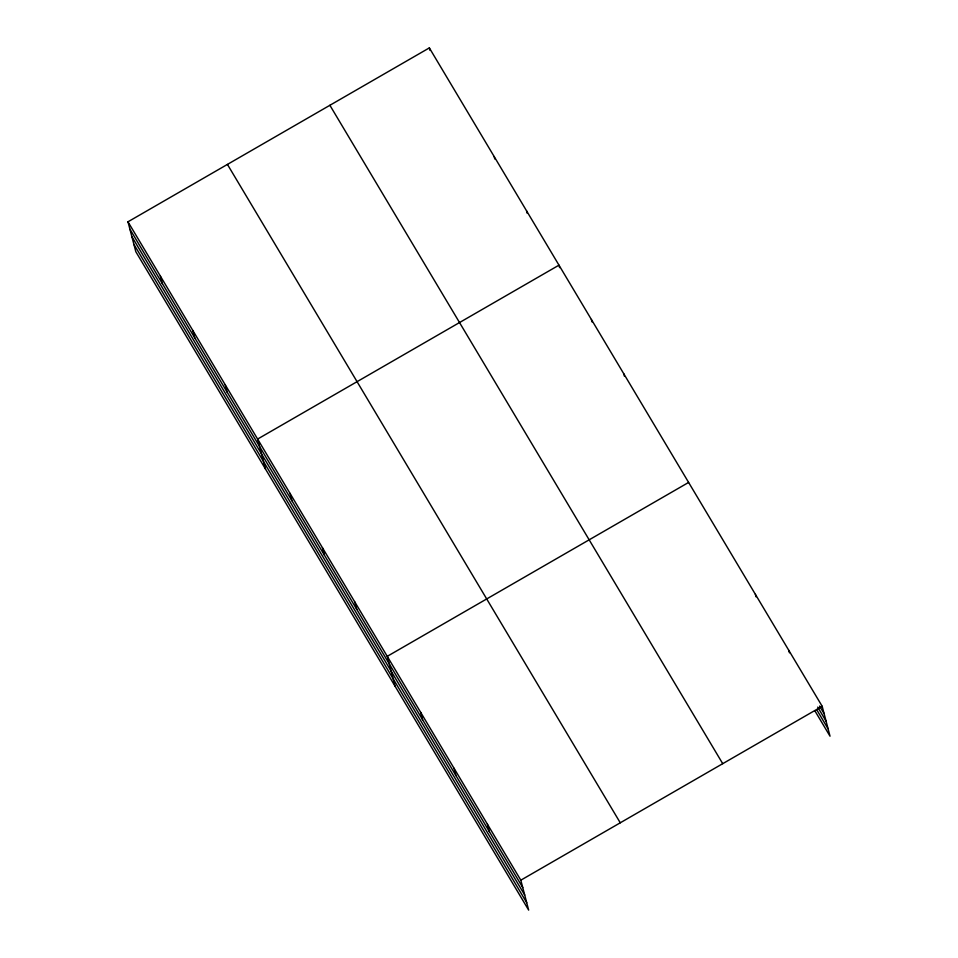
<?xml version="1.0" encoding="UTF-8"?>
<svg xmlns="http://www.w3.org/2000/svg" width="958" height="958" viewBox="0 0 958 958"><rect width="100%" height="100%" fill="white"/><g stroke="black" fill="none" stroke-linecap="round" stroke-linejoin="round"><path stroke-width="1.44" d="M127.977 221.801L520.817 880.186L528.66 910.1L135.82 251.714L127.977 221.801L429.34 47.9L822.18 706.285L830.023 736.199L814.851 710.764M688.61 482.437L387.248 656.338L395.103 686.251M520.817 880.186L822.18 706.285M819.557 706.046L824.12 713.686M817.713 707.124L826.059 721.111M816.695 709.698L828.071 728.775M329.887 105.284L722.727 763.67M227.429 164.417L620.269 822.802M129.917 229.19L522.757 887.575M131.869 236.626L524.709 895.011M133.88 244.278L526.708 902.664M788.781 650.326L789.428 652.793M755.395 594.355L756.042 596.822M623.79 373.8L624.436 376.266M591.385 319.481L592.032 321.948M559.616 267.629L558.969 265.162L257.618 439.063L265.462 468.977M526.565 210.856L527.211 213.311M494.16 156.537L494.807 159.004M429.34 47.9L429.986 50.367M487.418 824.215L489.358 831.616M454.032 768.256L455.972 775.657M420.646 712.297L422.586 719.697M354.843 602.019L356.783 609.408M322.427 547.701L324.367 555.101M290.023 493.382L291.962 500.783M225.202 384.745L227.142 392.145M192.798 330.426L194.737 337.827M160.381 276.12L162.321 283.508"/></g></svg>
